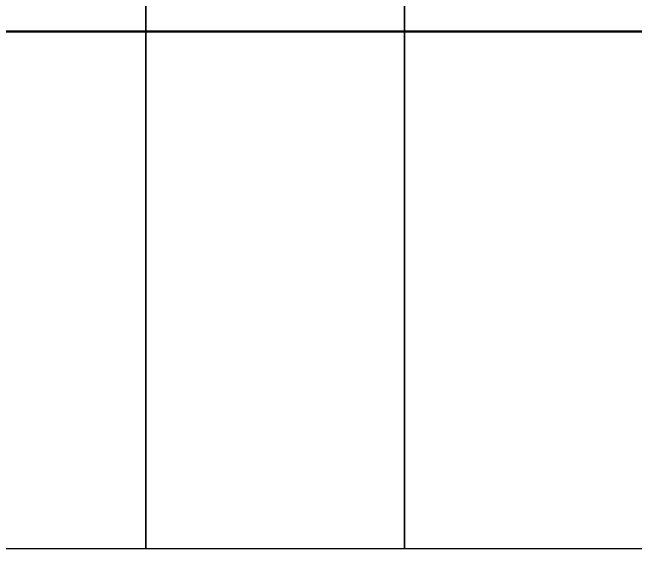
# Model space of a CAD drawing. Header units: millimetres. Extents: x -282 to 2657, y -14 to 2205.
# Drawn here: x 453 to 1187, y 710 to 1342 of the extents above; entities that cross this region are included whole.
import ezdxf

# ---------------------------------------------------------------- set-up
doc = ezdxf.new("R2010")
doc.units = ezdxf.units.MM

msp = doc.modelspace()

# ---------------------------------------------------------------- linework, layer by layer
for points in [[(0, 709.5), (2438, 709.5), (2438, 1928.5), (0, 1928.5)], [(305, 1319), (610, 1319), (610, 1929), (305, 1929)], [(610, 1319), (915, 1319), (915, 1929), (610, 1929)], [(915, 1319), (1220, 1319), (1220, 1929), (915, 1929)], [(305, 709.5), (610, 709.5), (610, 1319.5), (305, 1319.5)], [(610, 709.5), (915, 709.5), (915, 1319.5), (610, 1319.5)], [(915, 709.5), (1220, 709.5), (1220, 1319.5), (915, 1319.5)]]:
    msp.add_lwpolyline(points, close=True)

doc.saveas('drawing.dxf')
